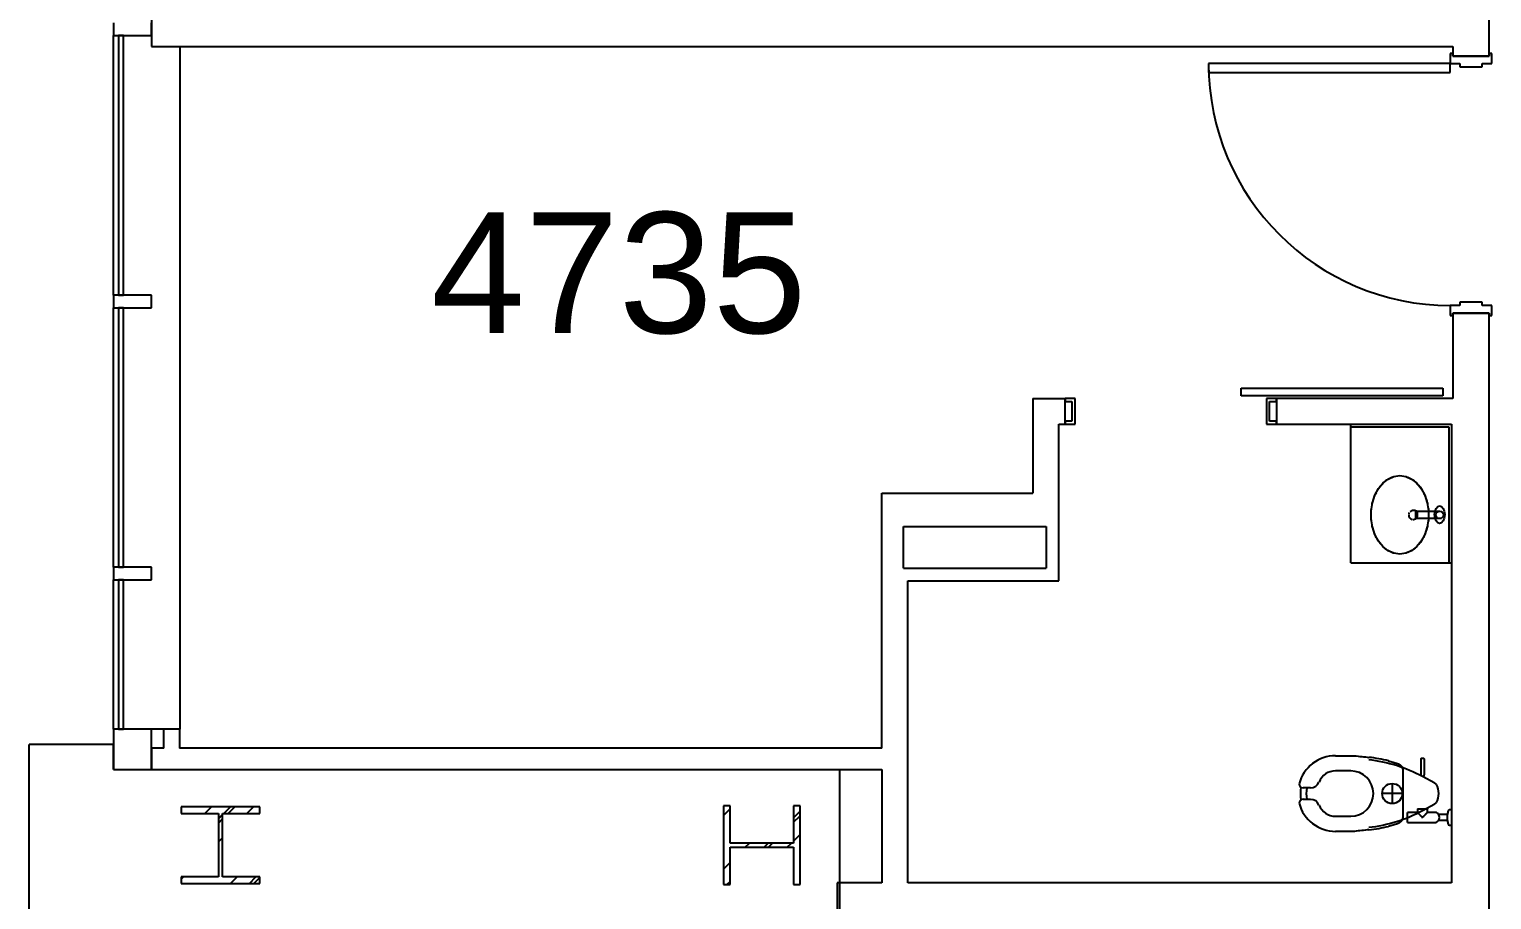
# Model space of a CAD drawing. Header units: inches. Extents: x -1050 to 5570, y -48 to 4302.
# Drawn here: x -59.4 to 231.1, y 2372.3 to 2545 of the extents above; entities that cross this region are included whole.
import ezdxf

# ---------------------------------------------------------------- set-up
doc = ezdxf.new("R2010")
doc.units = ezdxf.units.IN
doc.header["$LTSCALE"] = 98
doc.header["$MEASUREMENT"] = 0
for name, color, linetype in [('A-ANNO-ROOM', 4, 'CONTINUOUS'), ('A-COLS', 5, 'CONTINUOUS'), ('A-DOOR', 2, 'CONTINUOUS'), ('A-FLOR-PFIX', 2, 'CONTINUOUS'), ('A-GLAZ', 2, 'CONTINUOUS'), ('A-WALL-FULL', 6, 'CONTINUOUS')]:
    doc.layers.add(name, color=color, linetype=linetype)
doc.styles.add('Arial', font='arial.ttf')

msp = doc.modelspace()

# ---------------------------------------------------------------- linework, layer by layer
at = {"layer": 'A-COLS'}
for p, q in [((78.47, 2390.9), (78.47, 2375.25)), ((79.78, 2390.9), (78.47, 2390.9)), ((79.78, 2383.49), (79.78, 2390.9)), ((93.69, 2390.9), (92.38, 2390.9)), ((92.38, 2390.9), (92.38, 2383.49)), ((93.69, 2375.25), (93.69, 2390.9)), ((-13.6, 2390.69), (-29.25, 2390.69)), ((-29.25, 2390.69), (-29.25, 2389.38)), ((-29.25, 2389.38), (-21.84, 2389.38)), ((-24.53, 2389.38), (-23.22, 2390.69)), ((-21.84, 2389.38), (-21.84, 2376.78)), ((-21.84, 2388.33), (-21.01, 2389.16)), ((-21.84, 2387.46), (-21.01, 2388.29)), ((-21.01, 2376.78), (-21.01, 2389.38)), ((-21.01, 2389.38), (-13.6, 2389.38)), ((-20.79, 2389.38), (-19.48, 2390.69)), ((-19.92, 2389.38), (-18.61, 2390.69)), ((-16.18, 2389.38), (-14.88, 2390.69)), ((-13.6, 2389.38), (-13.6, 2390.69)), ((78.47, 2389), (79.78, 2390.3)), ((92.38, 2388.51), (93.69, 2389.81)), ((92.38, 2387.63), (93.69, 2388.94)), ((92.38, 2383.9), (93.69, 2385.21)), ((-21.84, 2383.73), (-21.01, 2384.55)), ((92.38, 2383.49), (79.78, 2383.49)), ((79.78, 2375.25), (79.78, 2382.66)), ((79.78, 2382.66), (92.38, 2382.66)), ((82.8, 2382.66), (83.63, 2383.49)), ((86.54, 2382.66), (87.36, 2383.49)), ((87.41, 2382.66), (88.24, 2383.49)), ((91.14, 2382.66), (91.97, 2383.49)), ((92.38, 2382.66), (92.38, 2375.25)), ((78.47, 2378.33), (79.78, 2379.64)), ((-21.84, 2376.78), (-29.25, 2376.78)), ((-29.25, 2376.78), (-29.25, 2375.47)), ((-29.25, 2376.32), (-28.79, 2376.78)), ((-13.6, 2376.78), (-21.01, 2376.78)), ((-19.43, 2375.47), (-18.12, 2376.78)), ((-15.69, 2375.47), (-14.39, 2376.78)), ((-14.82, 2375.47), (-13.6, 2376.69)), ((-13.6, 2375.47), (-13.6, 2376.78)), ((-29.25, 2375.47), (-13.6, 2375.47)), ((78.47, 2375.25), (79.78, 2375.25)), ((79.13, 2375.25), (79.78, 2375.9)), ((92.38, 2375.25), (93.69, 2375.25))]:
    msp.add_line(p, q, dxfattribs=at)
at = {"layer": 'A-DOOR'}
for p, q in [((223.33, 2540.2), (222.83, 2540.2)), ((222.83, 2540.2), (222.83, 2538.2)), ((223.33, 2539.7), (223.33, 2540.2)), ((230.58, 2539.7), (223.33, 2539.7)), ((231.08, 2540.2), (230.58, 2540.2)), ((230.58, 2540.2), (230.58, 2539.7)), ((231.08, 2538.2), (231.08, 2540.2)), ((174.83, 2538.2), (174.83, 2536.45)), ((222.83, 2538.2), (174.83, 2538.2)), ((174.83, 2536.45), (222.83, 2536.45)), ((222.83, 2536.45), (222.83, 2538.2)), ((222.83, 2538.2), (224.76, 2538.2)), ((224.76, 2538.2), (224.76, 2537.58)), ((224.76, 2537.58), (229.14, 2537.58)), ((229.14, 2537.58), (229.14, 2538.2)), ((229.14, 2538.2), (231.08, 2538.2)), ((224.76, 2490.2), (222.83, 2490.2)), ((222.83, 2490.2), (222.83, 2488.2)), ((229.14, 2490.83), (224.76, 2490.83)), ((224.76, 2490.83), (224.76, 2490.2)), ((229.14, 2490.2), (229.14, 2490.83)), ((231.08, 2490.2), (229.14, 2490.2)), ((231.08, 2488.2), (231.08, 2490.2)), ((222.83, 2488.2), (223.33, 2488.2)), ((223.33, 2488.2), (223.33, 2488.7)), ((223.33, 2488.7), (230.58, 2488.7)), ((230.58, 2488.7), (230.58, 2488.2)), ((230.58, 2488.2), (231.08, 2488.2)), ((181.33, 2472.26), (181.33, 2473.76)), ((181.33, 2473.76), (221.33, 2473.76)), ((221.33, 2472.26), (181.33, 2472.26)), ((221.33, 2473.76), (221.33, 2472.26)), ((148.33, 2471.76), (146.33, 2471.76)), ((146.33, 2471.76), (146.33, 2471.14)), ((146.33, 2471.14), (147.7, 2471.14)), ((147.7, 2471.14), (147.7, 2467.26)), ((148.33, 2466.64), (148.33, 2471.76)), ((188.33, 2471.76), (186.33, 2471.76)), ((186.33, 2471.76), (186.33, 2466.64)), ((186.95, 2467.26), (186.95, 2471.14)), ((186.95, 2471.14), (188.33, 2471.14)), ((188.33, 2471.14), (188.33, 2471.76)), ((188.33, 2471.08), (188.33, 2471.7)), ((147.7, 2467.26), (146.33, 2467.26)), ((146.33, 2467.26), (146.33, 2466.64)), ((146.33, 2466.64), (148.33, 2466.64)), ((186.33, 2466.64), (188.33, 2466.64)), ((188.33, 2467.26), (186.95, 2467.26)), ((188.33, 2466.64), (188.33, 2467.26))]:
    msp.add_line(p, q, dxfattribs=at)
msp.add_arc((222.83, 2538.2), 48, 180, 270, dxfattribs=at)
msp.add_arc((222.83, 2538.2), 48, 180, 270, dxfattribs=at)
at = {"layer": 'A-FLOR-PFIX'}
for p, q in [((203.08, 2439.14), (203.08, 2466.64)), ((203.08, 2466.14), (222.58, 2466.14)), ((222.58, 2466.14), (222.58, 2439.14)), ((208.58, 2453.85), (209.46, 2454.93)), ((209.46, 2454.93), (210.5, 2455.75)), ((210.5, 2455.75), (211.64, 2456.25)), ((211.46, 2456.19), (211.71, 2456.27)), ((211.64, 2456.25), (212.83, 2456.42)), ((212.83, 2456.42), (214.02, 2456.25)), ((214.02, 2456.25), (215.15, 2455.75)), ((215.15, 2455.75), (216.19, 2454.93)), ((216.19, 2454.93), (217.08, 2453.85)), ((207.39, 2451.04), (207.87, 2452.53)), ((207.87, 2452.53), (208.58, 2453.85)), ((217.08, 2453.85), (217.78, 2452.53)), ((217.78, 2452.53), (218.26, 2451.04)), ((207.14, 2449.45), (207.39, 2451.04)), ((207.14, 2447.83), (207.14, 2449.45)), ((214.84, 2449.32), (215.32, 2449.6)), ((215.32, 2449.6), (215.8, 2449.6)), ((215.8, 2449.6), (216.15, 2449.42)), ((215.97, 2449.39), (220.72, 2449.39)), ((215.97, 2447.89), (215.97, 2449.39)), ((216.15, 2449.42), (216.28, 2449.24)), ((216.28, 2449.24), (216.27, 2448.33)), ((218.26, 2451.04), (218.51, 2449.45)), ((218.51, 2449.45), (218.51, 2447.83)), ((207.39, 2446.24), (207.14, 2447.83)), ((207.87, 2444.75), (207.39, 2446.24)), ((215.52, 2447.65), (215.37, 2447.66)), ((215.92, 2447.8), (215.52, 2447.65)), ((216.27, 2448.33), (215.92, 2447.8)), ((220.72, 2447.89), (215.97, 2447.89)), ((218.26, 2446.24), (217.78, 2444.75)), ((218.51, 2447.83), (218.26, 2446.24)), ((208.58, 2443.43), (207.87, 2444.75)), ((209.46, 2442.34), (208.58, 2443.43)), ((217.08, 2443.43), (216.19, 2442.34)), ((217.78, 2444.75), (217.08, 2443.43)), ((210.5, 2441.53), (209.46, 2442.34)), ((211.64, 2441.03), (210.5, 2441.53)), ((211.71, 2441.01), (211.46, 2441.08)), ((212.83, 2440.86), (211.64, 2441.03)), ((214.02, 2441.03), (212.83, 2440.86)), ((215.15, 2441.53), (214.02, 2441.03)), ((216.19, 2442.34), (215.15, 2441.53)), ((203.08, 2439.14), (223.08, 2439.14)), ((200.06, 2400.83), (203.79, 2400.83)), ((216.96, 2400.19), (216.96, 2397.04)), ((217.59, 2400.28), (217.04, 2400.28)), ((217.67, 2400.19), (217.67, 2397.04)), ((203.06, 2397.83), (200.06, 2397.83)), ((213.41, 2397.89), (213.41, 2388.77)), ((219.78, 2395.37), (217.31, 2396.69)), ((195.1, 2394.47), (193.6, 2394.47)), ((211.31, 2395.33), (211.31, 2391.33)), ((217.92, 2396.43), (217.81, 2396.43)), ((193.6, 2392.19), (195.1, 2392.19)), ((213.31, 2393.33), (209.31, 2393.33)), ((217.31, 2389.96), (219.78, 2391.29)), ((200.06, 2388.83), (203.06, 2388.83)), ((216.31, 2389.58), (214.31, 2389.58)), ((214.31, 2389.44), (214.31, 2389.58)), ((214.31, 2389.08), (214.31, 2389.44)), ((214.31, 2388.84), (214.31, 2389.08)), ((214.31, 2388.58), (214.31, 2388.84)), ((214.31, 2388.32), (214.31, 2388.58)), ((214.31, 2387.87), (214.31, 2388.32)), ((216.31, 2390.33), (216.31, 2389.58)), ((216.31, 2390.33), (216.6, 2390.33)), ((216.6, 2390.33), (216.81, 2390.33)), ((216.81, 2390.33), (217.05, 2390.33)), ((217.05, 2390.33), (217.57, 2390.33)), ((217.57, 2390.33), (218.02, 2390.33)), ((218.02, 2390.33), (218.18, 2390.33)), ((218.18, 2390.33), (218.31, 2390.33)), ((218.31, 2389.58), (218.31, 2390.33)), ((220.07, 2389.58), (218.31, 2389.58)), ((218.36, 2390.29), (218.36, 2390.52)), ((222.31, 2389.2), (220.49, 2389.2)), ((222.31, 2387.95), (220.49, 2387.95)), ((222.31, 2387.95), (222.31, 2389.2)), ((223.06, 2390.13), (222.7, 2390.13)), ((203.79, 2385.83), (200.06, 2385.83)), ((214.31, 2387.58), (214.31, 2387.87)), ((214.31, 2387.58), (220.06, 2387.58)), ((223.06, 2387.02), (222.7, 2387.02))]:
    msp.add_line(p, q, dxfattribs=at)
for centre, radius in [((220.72, 2448.64), 0.75), ((211.31, 2393.33), 2)]:
    msp.add_circle(centre, radius, dxfattribs=at)
for centre, radius, start, end in [((215.58, 2448.64), 1, 152.4389, 170.9999), ((215.58, 2448.64), 1, 181.4853, 252), ((200.06, 2393.33), 7.5, 90, 165.1121), ((233.63, 2659.25), 260.14, 263.4139, 264.0565), ((203.44, 2370.9), 29.29, 61.7358, 83.7352), ((203.44, 2370.9), 29.79, 76.1737, 83.7352), ((217.07, 2400.17), 0.116, 108.3864, 173.6136), ((217.55, 2400.17), 0.116, 6.3864, 71.6136), ((200.06, 2394.28), 3.55, 90, 158.2237), ((203.06, 2393.33), 4.5, 270, 90), ((217.13, 2397.04), 0.173, 181.0648, 237.0648), ((216.92, 2396.8), 0.149, 2.3253, 41.3398), ((217.7, 2396.8), 0.149, 138.6602, 221.3398), ((217.49, 2397.04), 0.173, 302.9352, 358.9352), ((217.15, 2396.32), 0.58, 16.8881, 41.3398), ((193.6, 2395.25), 0.787, 180, 270), ((200.06, 2393.33), 7, 169.5998, 190.4002), ((200.69, 2393.33), 6.45, 169.8161, 190.1839), ((195.1, 2396.26), 1.79, 270, 338.2237), ((217.66, 2396.01), 0.488, 35.7408, 58.3112), ((219.31, 2394.48), 1, 39.5594, 61.7358), ((216.88, 2393.33), 3.67, 330.8866, 29.3), ((193.6, 2391.4), 0.787, 90, 180), ((200.06, 2393.33), 7.5, 194.8879, 270), ((195.1, 2390.39), 1.79, 21.7763, 90), ((200.06, 2392.37), 3.55, 201.7763, 270), ((219.31, 2392.17), 1, 298.2642, 320.968), ((203.44, 2415.75), 29.29, 276.2648, 298.2642), ((218.12, 2390.51), 0.33, 305.0019, 317.2424), ((219.57, 2388.58), 1.12, 296.3464, 63.5621), ((224.67, 2389.2), 2.36, 163.2822, 180), ((224.67, 2387.95), 2.36, 180, 196.7178), ((222.75, 2389.78), 0.358, 98.7178, 163.2822), ((233.63, 2127.4), 260.14, 95.9435, 96.5861), ((203.44, 2415.75), 29.79, 276.2648, 283.8263), ((222.75, 2387.38), 0.358, 196.7178, 261.2822)]:
    msp.add_arc(centre, radius, start, end, dxfattribs=at)
msp.add_ellipse((220.73, 2448.68), major_axis=(0, 1.75), ratio=0.571429, dxfattribs=at)
msp.add_ellipse((218.17, 2391.35), major_axis=(0, -1.12), ratio=0.5, start_param=0.260484, end_param=0.3552, dxfattribs=at)
for points, knots in [([(209.37, 2454.83), (209.64, 2455.11), (209.98, 2455.39), (210.34, 2455.65), (210.4, 2455.69)], [5.6220806, 5.6220806, 5.6220806, 5.6220806, 5.7998634, 5.8343864, 5.8343864, 5.8343864, 5.8343864]), ([(210.43, 2455.7), (210.78, 2455.92), (211.16, 2456.13), (211.56, 2456.22), (211.59, 2456.23)], [5.8415235, 5.8415235, 5.8415235, 5.8415235, 6.0415243, 6.0587858, 6.0587858, 6.0587858, 6.0587858]), ([(214.06, 2456.23), (214.1, 2456.23), (214.49, 2456.1), (214.88, 2455.92), (215.22, 2455.7)], [0.2243995, 0.2243995, 0.2243995, 0.2243995, 0.241661, 0.4416618, 0.4416618, 0.4416618, 0.4416618]), ([(215.25, 2455.68), (215.31, 2455.64), (215.67, 2455.4), (216.01, 2455.11), (216.28, 2454.83)], [0.448799, 0.448799, 0.448799, 0.448799, 0.4833219, 0.6611047, 0.6611047, 0.6611047, 0.6611047]), ([(207.77, 2452.26), (207.88, 2452.56), (208.03, 2452.87), (208.18, 2453.17), (208.2, 2453.2)], [5.1895316, 5.1895316, 5.1895316, 5.1895316, 5.3165414, 5.3302301, 5.3302301, 5.3302301, 5.3302301]), ([(208.46, 2453.66), (208.65, 2453.97), (208.86, 2454.26), (209.08, 2454.52), (209.08, 2454.52)], [5.4048623, 5.4048623, 5.4048623, 5.4048623, 5.5582024, 5.5583845, 5.5583845, 5.5583845, 5.5583845]), ([(216.57, 2454.52), (216.57, 2454.52), (216.79, 2454.25), (217, 2453.97), (217.19, 2453.66)], [0.7248008, 0.7248008, 0.7248008, 0.7248008, 0.7249829, 0.878323, 0.878323, 0.878323, 0.878323]), ([(217.45, 2453.2), (217.47, 2453.17), (217.63, 2452.87), (217.77, 2452.56), (217.88, 2452.26)], [0.9529552, 0.9529552, 0.9529552, 0.9529552, 0.9666439, 1.0936537, 1.0936537, 1.0936537, 1.0936537]), ([(207.11, 2449.01), (207.12, 2449.21), (207.14, 2449.53), (207.18, 2449.85), (207.19, 2449.98)], [4.7595613, 4.7595613, 4.7595613, 4.7595613, 4.8332195, 4.883074, 4.883074, 4.883074, 4.883074]), ([(207.31, 2450.69), (207.36, 2450.94), (207.44, 2451.27), (207.53, 2451.58), (207.56, 2451.66)], [4.9749558, 4.9749558, 4.9749558, 4.9749558, 5.0748804, 5.1046577, 5.1046577, 5.1046577, 5.1046577]), ([(218.09, 2451.66), (218.12, 2451.58), (218.21, 2451.27), (218.29, 2450.94), (218.34, 2450.69)], [1.1785276, 1.1785276, 1.1785276, 1.1785276, 1.2083049, 1.3082295, 1.3082295, 1.3082295, 1.3082295]), ([(218.46, 2449.98), (218.48, 2449.85), (218.51, 2449.53), (218.53, 2449.21), (218.54, 2449.01)], [1.4001113, 1.4001113, 1.4001113, 1.4001113, 1.4499658, 1.523624, 1.523624, 1.523624, 1.523624]), ([(207.19, 2447.3), (207.18, 2447.43), (207.14, 2447.75), (207.12, 2448.07), (207.11, 2448.27)], [4.541704, 4.541704, 4.541704, 4.541704, 4.5915585, 4.6652167, 4.6652167, 4.6652167, 4.6652167]), ([(207.56, 2445.62), (207.53, 2445.69), (207.44, 2446.01), (207.36, 2446.34), (207.31, 2446.59)], [4.3201203, 4.3201203, 4.3201203, 4.3201203, 4.3498975, 4.4498221, 4.4498221, 4.4498221, 4.4498221]), ([(218.34, 2446.59), (218.29, 2446.34), (218.21, 2446.01), (218.12, 2445.69), (218.09, 2445.62)], [1.8333632, 1.8333632, 1.8333632, 1.8333632, 1.9332878, 1.963065, 1.963065, 1.963065, 1.963065]), ([(218.54, 2448.27), (218.53, 2448.07), (218.51, 2447.75), (218.48, 2447.43), (218.46, 2447.3)], [1.6179686, 1.6179686, 1.6179686, 1.6179686, 1.6916268, 1.7414813, 1.7414813, 1.7414813, 1.7414813]), ([(208.2, 2444.08), (208.18, 2444.11), (208.02, 2444.41), (207.88, 2444.72), (207.77, 2445.02)], [4.0945479, 4.0945479, 4.0945479, 4.0945479, 4.1082365, 4.2352464, 4.2352464, 4.2352464, 4.2352464]), ([(209.08, 2442.76), (209.08, 2442.76), (208.86, 2443.03), (208.65, 2443.31), (208.46, 2443.62)], [3.8663935, 3.8663935, 3.8663935, 3.8663935, 3.8665756, 4.0199157, 4.0199157, 4.0199157, 4.0199157]), ([(217.19, 2443.62), (217, 2443.31), (216.79, 2443.02), (216.57, 2442.76), (216.57, 2442.76)], [2.2632696, 2.2632696, 2.2632696, 2.2632696, 2.4166097, 2.4167919, 2.4167919, 2.4167919, 2.4167919]), ([(217.88, 2445.02), (217.77, 2444.72), (217.63, 2444.41), (217.47, 2444.11), (217.45, 2444.08)], [2.0479389, 2.0479389, 2.0479389, 2.0479389, 2.1749488, 2.1886374, 2.1886374, 2.1886374, 2.1886374]), ([(210.4, 2441.6), (210.34, 2441.64), (209.98, 2441.88), (209.64, 2442.17), (209.37, 2442.45)], [3.5903916, 3.5903916, 3.5903916, 3.5903916, 3.6249146, 3.8026973, 3.8026973, 3.8026973, 3.8026973]), ([(211.59, 2441.04), (211.56, 2441.05), (211.16, 2441.18), (210.78, 2441.36), (210.43, 2441.58)], [3.3659921, 3.3659921, 3.3659921, 3.3659921, 3.3832536, 3.5832545, 3.5832545, 3.5832545, 3.5832545]), ([(215.22, 2441.58), (214.88, 2441.36), (214.49, 2441.15), (214.1, 2441.06), (214.06, 2441.05)], [2.6999308, 2.6999308, 2.6999308, 2.6999308, 2.8999317, 2.9171932, 2.9171932, 2.9171932, 2.9171932]), ([(216.28, 2442.45), (216.01, 2442.17), (215.67, 2441.89), (215.31, 2441.63), (215.26, 2441.59)], [2.480488, 2.480488, 2.480488, 2.480488, 2.6582707, 2.6927937, 2.6927937, 2.6927937, 2.6927937]), ([(212.36, 2399.32), (212.48, 2399.28), (212.66, 2399.2), (212.86, 2399.06), (213, 2398.93), (213.12, 2398.78), (213.26, 2398.57), (213.38, 2398.27), (213.41, 2398.02), (213.41, 2397.89)], [0, 0, 0, 0, 0.2, 0.3, 0.4, 0.5, 0.6, 0.8, 1, 1, 1, 1]), ([(213.41, 2388.77), (213.41, 2388.64), (213.39, 2388.45), (213.31, 2388.2), (213.23, 2388.05), (213.15, 2387.91), (213.08, 2387.82), (213.02, 2387.75), (212.95, 2387.68), (212.86, 2387.6), (212.75, 2387.52), (212.59, 2387.42), (212.45, 2387.36), (212.36, 2387.34)], [0, 0, 0, 0, 0.2, 0.3, 0.4, 0.475, 0.55, 0.5875, 0.625, 0.7, 0.775, 0.85, 1, 1, 1, 1]), ([(216.31, 2389.58), (216.31, 2389.58), (216.32, 2389.57), (216.33, 2389.56), (216.35, 2389.54), (216.37, 2389.52), (216.39, 2389.5), (216.42, 2389.47), (216.45, 2389.44), (216.48, 2389.41), (216.51, 2389.38), (216.55, 2389.34), (216.57, 2389.32), (216.59, 2389.3)], [0, 0, 0, 0, 0.0714286, 0.1071429, 0.1428571, 0.1785714, 0.2142857, 0.25, 0.2857143, 0.3214286, 0.3571429, 0.3928571, 0.4285713, 0.4285713, 0.4285713, 0.4285713]), ([(216.59, 2389.3), (216.6, 2389.29), (216.63, 2389.26), (216.68, 2389.21), (216.72, 2389.17), (216.75, 2389.14)], [0.4285714, 0.4285714, 0.4285714, 0.4285714, 0.4642857, 0.5, 0.5714284, 0.5714284, 0.5714284, 0.5714284]), ([(216.75, 2389.14), (216.77, 2389.12), (216.8, 2389.09), (216.85, 2389.03), (216.9, 2388.99), (216.93, 2388.96)], [0.5714286, 0.5714286, 0.5714286, 0.5714286, 0.6071429, 0.6428571, 0.7142855, 0.7142855, 0.7142855, 0.7142855]), ([(217.64, 2388.91), (217.67, 2388.94), (217.73, 2388.99), (217.78, 2389.05), (217.81, 2389.07)], [0.25, 0.25, 0.25, 0.25, 0.3125, 0.375, 0.375, 0.375, 0.375]), ([(217.81, 2389.07), (217.83, 2389.1), (217.87, 2389.14), (217.92, 2389.19), (217.94, 2389.21), (217.96, 2389.22)], [0.375, 0.375, 0.375, 0.375, 0.4375, 0.46875, 0.5, 0.5, 0.5, 0.5]), ([(217.96, 2389.22), (217.97, 2389.23), (217.99, 2389.26), (218.03, 2389.29), (218.06, 2389.33), (218.08, 2389.35), (218.09, 2389.36)], [0.5000002, 0.5000002, 0.5000002, 0.5000002, 0.53125, 0.5625, 0.59375, 0.625, 0.625, 0.625, 0.625]), ([(218.09, 2389.36), (218.1, 2389.37), (218.12, 2389.39), (218.15, 2389.42), (218.18, 2389.45), (218.21, 2389.47), (218.23, 2389.5), (218.26, 2389.52), (218.27, 2389.54), (218.28, 2389.55)], [0.625, 0.625, 0.625, 0.625, 0.65625, 0.6875, 0.71875, 0.75, 0.78125, 0.8125, 0.8749999, 0.8749999, 0.8749999, 0.8749999])]:
    msp.add_open_spline(points, degree=3, knots=knots, dxfattribs=at)
for points in [[(210.56, 2399.82), (210.87, 2399.75), (211.47, 2399.59), (212.07, 2399.41), (212.36, 2399.32)], [(216.93, 2388.96), (216.99, 2388.9), (217.06, 2388.83), (217.12, 2388.77)], [(217.12, 2388.77), (217.18, 2388.71), (217.25, 2388.64), (217.31, 2388.58)], [(217.31, 2388.58), (217.37, 2388.63), (217.42, 2388.69), (217.48, 2388.75)], [(217.48, 2388.75), (217.54, 2388.8), (217.59, 2388.86), (217.64, 2388.91)], [(218.28, 2389.55), (218.29, 2389.56), (218.31, 2389.57), (218.31, 2389.58), (218.31, 2389.58)], [(212.36, 2387.34), (212.07, 2387.24), (211.47, 2387.07), (210.87, 2386.91), (210.56, 2386.83)]]:
    msp.add_open_spline(points, degree=3, dxfattribs=at)
at = {"layer": 'A-GLAZ', "extrusion": (0, 0, -1)}
for p, q in [((-42.67, 2546.26), (-42.67, 2543.76)), ((-35.17, 2543.76), (-35.17, 2546.26)), ((-42.67, 2543.76), (-35.17, 2543.76)), ((-35.17, 2492.26), (-42.67, 2492.26)), ((-42.67, 2492.26), (-42.67, 2489.76)), ((-42.67, 2489.76), (-35.17, 2489.76)), ((-35.17, 2489.76), (-35.17, 2492.26)), ((-35.17, 2438.26), (-42.67, 2438.26)), ((-42.67, 2438.26), (-42.67, 2435.76)), ((-35.17, 2435.76), (-35.17, 2438.26)), ((-42.67, 2435.76), (-35.17, 2435.76))]:
    msp.add_line(p, q, dxfattribs=at)
at = {"layer": 'A-GLAZ'}
for p, q in [((-42.67, 2492.26), (-42.67, 2543.76)), ((-40.67, 2543.76), (-41.67, 2543.76)), ((-41.67, 2543.76), (-41.67, 2492.26)), ((-40.67, 2492.26), (-40.67, 2543.76)), ((-29.42, 2406.08), (-29.42, 2541.58)), ((-42.67, 2438.26), (-42.67, 2489.76)), ((-41.67, 2492.26), (-40.67, 2492.26)), ((-40.67, 2489.76), (-41.67, 2489.76)), ((-41.67, 2489.76), (-41.67, 2438.26)), ((-40.67, 2438.26), (-40.67, 2489.76)), ((-41.67, 2438.26), (-40.67, 2438.26)), ((-42.67, 2406.08), (-42.67, 2435.76)), ((-40.67, 2435.76), (-41.67, 2435.76)), ((-41.67, 2435.76), (-41.67, 2406.08)), ((-40.67, 2406.08), (-40.67, 2435.76)), ((-35.17, 2406.08), (-42.67, 2406.08)), ((-42.67, 2406.08), (-42.67, 2398.08)), ((-41.67, 2406.08), (-40.67, 2406.08)), ((-29.42, 2406.08), (-35.17, 2406.08)), ((-35.17, 2398.08), (-35.17, 2406.08)), ((-42.67, 2398.08), (-35.17, 2398.08))]:
    msp.add_line(p, q, dxfattribs=at)
at = {"layer": 'A-WALL-FULL'}
for p, q in [((-35.17, 2547.7), (-35.17, 2541.58)), ((230.58, 2539.7), (230.58, 2549.58)), ((-35.17, 2541.58), (223.33, 2541.58)), ((223.33, 2541.58), (223.33, 2539.7)), ((223.33, 2539.7), (230.58, 2539.7)), ((223.33, 2488.7), (223.33, 2471.76)), ((230.58, 2488.7), (223.33, 2488.7)), ((230.58, 2466.64), (230.58, 2488.7)), ((139.95, 2471.76), (139.95, 2452.95)), ((139.95, 2471.76), (146.33, 2471.76)), ((146.33, 2466.64), (146.33, 2471.76)), ((223.33, 2471.76), (188.33, 2471.76)), ((188.33, 2471.76), (188.33, 2466.64)), ((145.08, 2466.64), (146.33, 2466.64)), ((145.08, 2435.58), (145.08, 2466.64)), ((145.08, 2435.58), (145.08, 2466.58)), ((188.33, 2466.64), (223.08, 2466.64)), ((223.08, 2466.64), (223.08, 2375.58)), ((230.58, 2375.33), (230.58, 2466.64)), ((109.95, 2452.95), (139.95, 2452.95)), ((109.95, 2452.95), (114.2, 2452.95)), ((109.95, 2435.58), (109.95, 2452.95)), ((114.2, 2446.33), (142.58, 2446.33)), ((114.2, 2438.08), (114.2, 2446.33)), ((114.2, 2446.33), (142.58, 2446.33)), ((142.58, 2446.33), (142.58, 2438.08)), ((142.58, 2446.33), (142.58, 2438.08)), ((109.95, 2402.33), (109.95, 2438.08)), ((114.2, 2438.08), (142.58, 2438.08)), ((115.08, 2435.58), (145.08, 2435.58)), ((115.08, 2375.58), (115.08, 2435.58)), ((-32.67, 2402.33), (-32.67, 2406.08)), ((-29.55, 2406.08), (-29.55, 2402.33)), ((-42.67, 2403.08), (-59.42, 2403.08)), ((-59.42, 2068.08), (-59.42, 2403.08)), ((-42.67, 2398.08), (-42.67, 2403.08)), ((-32.67, 2402.33), (-35.17, 2402.33)), ((-35.17, 2402.33), (-35.17, 2398.08)), ((109.95, 2402.33), (-29.55, 2402.33)), ((-35.17, 2398.08), (109.95, 2398.08)), ((101.58, 2368.08), (101.58, 2398.08)), ((109.95, 2398.08), (109.95, 2375.58)), ((101.08, 2375.58), (101.08, 2223.83)), ((109.95, 2375.58), (101.08, 2375.58)), ((223.08, 2375.58), (115.08, 2375.58)), ((230.58, 2366.7), (230.58, 2375.64)), ((230.58, 2375.33), (230.58, 2375.33))]:
    msp.add_line(p, q, dxfattribs=at)

# ---------------------------------------------------------------- texts
at = {"layer": 'A-ANNO-ROOM', "style": 'Arial'}
msp.add_text('4735', height=24, dxfattribs=at).set_placement((20.39, 2484.71))

doc.saveas('drawing.dxf')
